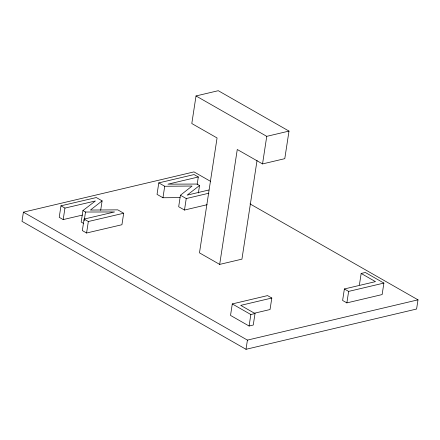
<?xml version="1.0" encoding="UTF-8"?>
<svg xmlns="http://www.w3.org/2000/svg" width="440" height="440" viewBox="0 0 440 440"><rect width="100%" height="100%" fill="white"/><g stroke="black" fill="none" stroke-linecap="round" stroke-linejoin="round"><path stroke-width="0.66" d="M210.667 181.423L193.985 171.897L23.408 212.168L22 221.359L246.015 349.3L416.592 309.029L418 299.838L249.992 203.885M100.667 210.331L102.113 200.871L96.322 197.549L60.979 205.821L59.219 217.316L63.19 219.588L82.39 215.094M63.19 219.588L64.944 208.098L95.403 200.97L82.934 210.556L81.175 222.046L83.749 223.52M82.934 210.556L85.509 212.031L114.554 211.954L84.095 219.082L82.335 230.571L86.581 233.007L121.93 224.73L123.69 213.24L117.788 209.858L90.415 210.051L102.113 200.871M84.161 220.82L85.509 212.031M86.581 233.007L88.341 221.513L123.69 213.24M197.175 184.426L198.314 176.99L194.056 174.559L158.796 182.886L157.036 194.376L162.954 197.753L180.048 197.61M162.954 197.753L164.714 186.263L158.796 182.886M164.714 186.263L192.066 186.038L180.433 195.239L178.679 206.734L184.487 210.051L207.103 204.71M219.681 264.402L237.27 149.496L262.537 163.922L284.784 158.67L289.003 131.093L218.268 90.701L196.02 95.953L191.802 123.53L217.063 137.957L199.474 252.857L219.681 264.402L241.934 259.149L257.037 160.468M184.487 210.051L186.241 198.556L208.863 193.215M198.396 192.957L199.535 185.526L196.95 184.052L167.931 184.168L198.314 176.99M271.805 298.034L267.542 295.603L232.287 303.93L230.527 315.42L249.09 326.018L253.259 325.034L255.013 313.544L240.713 305.377L271.805 298.034L270.045 309.529L254.166 313.275M262.537 163.922L266.756 136.345L289.003 131.093M249.09 326.018L250.85 314.529L255.013 313.544M246.015 349.3L247.423 340.109L418 299.838M361.163 273.46L375.469 281.627L344.377 288.97L342.617 300.459L346.874 302.891L382.135 294.569L383.895 283.08L365.332 272.476L361.163 273.46L359.403 284.95M346.874 302.891L348.634 291.401L383.895 283.08M199.535 185.526L187.143 195.135L208.934 189.987M196.02 95.953L266.756 136.345M180.433 195.239L186.241 198.556M344.377 288.97L348.634 291.401M232.287 303.93L250.85 314.529M23.408 212.168L247.423 340.109M60.979 205.821L64.944 208.098M84.095 219.082L88.341 221.513"/></g></svg>
